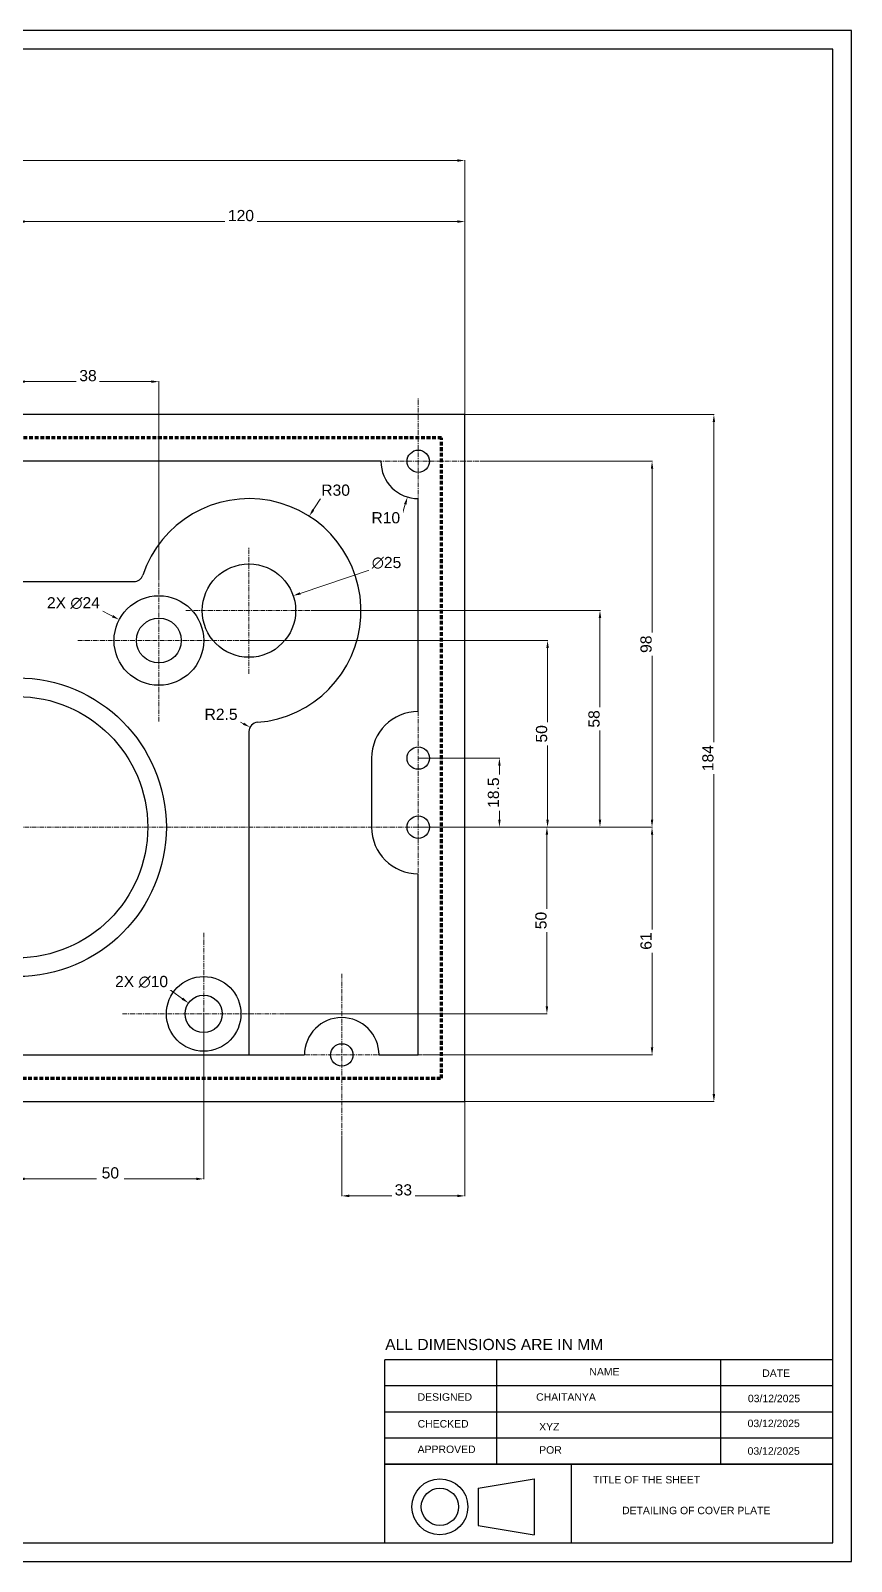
# Model space of a CAD drawing. Header units: millimetres. Extents: x -506 to 104, y -123 to 287.
# Drawn here: x -116.4 to 103.6, y -123.1 to 286.9 of the extents above; entities that cross this region are included whole.
import ezdxf

# ---------------------------------------------------------------- set-up
doc = ezdxf.new("R2010")
doc.units = ezdxf.units.MM
doc.header["$MEASUREMENT"] = 0
doc.linetypes.add('CENTER', pattern=[2, 1.25, -0.25, 0.25, -0.25])
doc.linetypes.add('HIDDEN', pattern=[0.375, 0.25, -0.125])
for name, color, linetype, lineweight in [('AM_5', 3, 'Continuous', 15), ('centerline', 1, 'CENTER', 15), ('hidden line', 4, 'HIDDEN', 200)]:
    doc.layers.add(name, color=color, linetype=linetype, lineweight=lineweight)
doc.layers.add('TEXT', color=254, linetype='Continuous')
doc.styles.get("Standard").update_dxf_attribs({"font": 'arial.ttf'})
doc.dimstyles.new('AM_ANSI$0', dxfattribs={"dimtxt": 3, "dimasz": 2, "dimexe": 0.1, "dimexo": 0.05, "dimgap": 0.06, "dimtad": 1, "dimtoh": 1, "dimdec": 3, "dimzin": 9, "dimdsep": 46, "dimtxsty": 'Standard', "dimcen": 0, "dimclrd": 256, "dimclre": 256, "dimclrt": 256, "dimadec": 0, "dimazin": 2, "dimtp": 0.1, "dimtm": 0.1, "dimtfac": 0.71, "dimtdec": 3, "dimtofl": 0, "dimtmove": 0, "dimatfit": 3, "dimfxl": 1, "dimtfill": 1, "dimtolj": 1, "dimtzin": 7, "dimlwd": -1, "dimlwe": -1, "dimarcsym": 1})
doc.dimstyles.new('AM_ANSI$3', dxfattribs={"dimtxt": 3, "dimasz": 2, "dimexe": 0.1, "dimexo": 0.05, "dimgap": 0.06, "dimtad": 1, "dimtoh": 1, "dimdec": 3, "dimzin": 9, "dimdsep": 46, "dimtxsty": 'Standard', "dimcen": 0, "dimclrd": 256, "dimclre": 256, "dimclrt": 256, "dimadec": 0, "dimazin": 2, "dimtp": 0.1, "dimtm": 0.1, "dimtfac": 0.71, "dimtdec": 3, "dimtofl": 0, "dimtmove": 0, "dimatfit": 0, "dimfxl": 1, "dimtfill": 1, "dimtolj": 1, "dimtzin": 7, "dimlwd": -1, "dimlwe": -1, "dimarcsym": 1})
doc.dimstyles.new('AM_ANSI$4', dxfattribs={"dimtxt": 3, "dimasz": 2, "dimexe": 0.1, "dimexo": 0.05, "dimgap": 0.06, "dimtad": 1, "dimtoh": 1, "dimdec": 3, "dimzin": 9, "dimdsep": 46, "dimtxsty": 'Standard', "dimcen": 0, "dimclrd": 256, "dimclre": 256, "dimclrt": 256, "dimadec": 0, "dimazin": 2, "dimtp": 0.1, "dimtm": 0.1, "dimtfac": 0.71, "dimtdec": 3, "dimtofl": 0, "dimtmove": 0, "dimatfit": 0, "dimfxl": 1, "dimtfill": 1, "dimtolj": 1, "dimtzin": 7, "dimlwd": -1, "dimlwe": -1, "dimarcsym": 1})

# ---------------------------------------------------------------- blocks, each defined once
blk = doc.blocks.new('*D4')
at = {"layer": 'AM_5', "transparency": 16777216}
for p, q in [((-120, 198.09), (-120, 235.81)), ((-2, 235.71), (-118, 235.71)), ((0, 184.05), (0, 235.81))]:
    blk.add_line(p, q, dxfattribs=at)
for points in [[(-118, 236.04), (-118, 235.38), (-120, 235.71)], [(-2, 236.04), (-2, 235.38), (0, 235.71)]]:
    blk.add_solid(points, dxfattribs=at)
at = {"layer": 'Defpoints', "color": 0, "transparency": 16777216}
for p in [(-120, 235.71), (-120, 198.04), (0, 184)]:
    blk.add_point(p, dxfattribs=at)
at = {"layer": 'AM_5', "transparency": 16777216, "insert": (-60, 237.3), "char_height": 3, "attachment_point": 5, "bg_fill": 3, "box_fill_scale": 1.25, "bg_fill_color": 256, "bg_fill_true_color": 13158600, "bg_fill_transparency": 0}
blk.add_mtext('\\A1;120', dxfattribs=at)
blk = doc.blocks.new('*D8')
at = {"layer": 'AM_5', "transparency": 16777216}
for p, q in [((-475, 149.41), (-475, 252.16)), ((-473, 252.06), (-2, 252.06)), ((0, 184.05), (0, 252.16))]:
    blk.add_line(p, q, dxfattribs=at)
for points in [[(-473, 252.39), (-473, 251.73), (-475, 252.06)], [(-2, 252.39), (-2, 251.73), (0, 252.06)]]:
    blk.add_solid(points, dxfattribs=at)
at = {"layer": 'Defpoints', "color": 0, "transparency": 16777216}
for p in [(0, 252.06), (0, 184), (-475, 149.36)]:
    blk.add_point(p, dxfattribs=at)
at = {"layer": 'AM_5', "transparency": 16777216, "insert": (-237.5, 253.64), "char_height": 3, "attachment_point": 5, "bg_fill": 3, "box_fill_scale": 1.25, "bg_fill_color": 256, "bg_fill_true_color": 13158600, "bg_fill_transparency": 0}
blk.add_mtext('\\A1;475', dxfattribs=at)
blk = doc.blocks.new('*D9')
at = {"layer": 'AM_5', "transparency": 16777216}
for p, q in [((0, -0.05), (0, -25.35)), ((-33, -9.26), (-33, -25.35)), ((-2, -25.25), (-31, -25.25))]:
    blk.add_line(p, q, dxfattribs=at)
for points in [[(-31, -24.92), (-31, -25.59), (-33, -25.25)], [(-2, -24.92), (-2, -25.59), (0, -25.25)]]:
    blk.add_solid(points, dxfattribs=at)
at = {"layer": 'Defpoints', "color": 0, "transparency": 16777216}
for p in [(0, 0), (-33, -9.21), (-33, -25.25)]:
    blk.add_point(p, dxfattribs=at)
at = {"layer": 'AM_5', "transparency": 16777216, "insert": (-16.5, -23.66), "char_height": 3, "attachment_point": 5, "bg_fill": 3, "box_fill_scale": 1.25, "bg_fill_color": 256, "bg_fill_true_color": 13158600, "bg_fill_transparency": 0}
blk.add_mtext('\\A1;33', dxfattribs=at)
blk = doc.blocks.new('*D10')
at = {"layer": 'AM_5', "transparency": 16777216}
for p, q in [((0.05, 184), (66.81, 184)), ((66.71, 2), (66.71, 182)), ((0.05, 0), (66.81, 0))]:
    blk.add_line(p, q, dxfattribs=at)
for points in [[(66.38, 182), (67.04, 182), (66.71, 184)], [(66.38, 2), (67.04, 2), (66.71, 0)]]:
    blk.add_solid(points, dxfattribs=at)
at = {"layer": 'Defpoints', "color": 0, "transparency": 16777216}
for p in [(0, 184), (66.71, 184), (0, 0)]:
    blk.add_point(p, dxfattribs=at)
at = {"layer": 'AM_5', "transparency": 16777216, "insert": (65.12, 92), "char_height": 3, "attachment_point": 5, "rotation": 90, "bg_fill": 3, "box_fill_scale": 1.25, "bg_fill_color": 256, "bg_fill_true_color": 13158600, "bg_fill_transparency": 0}
blk.add_mtext('\\A1;184', dxfattribs=at)
blk = doc.blocks.new('*D11')
at = {"layer": 'AM_5', "transparency": 16777216}
for p, q in [((-12.45, 73.5), (22.07, 73.5)), ((21.97, 25.5), (21.97, 71.5)), ((-48.24, 23.5), (22.07, 23.5))]:
    blk.add_line(p, q, dxfattribs=at)
for points in [[(21.64, 71.5), (22.31, 71.5), (21.97, 73.5)], [(21.64, 25.5), (22.31, 25.5), (21.97, 23.5)]]:
    blk.add_solid(points, dxfattribs=at)
at = {"layer": 'Defpoints', "color": 0, "transparency": 16777216}
for p in [(-12.5, 73.5), (21.97, 73.5), (-48.29, 23.5)]:
    blk.add_point(p, dxfattribs=at)
at = {"layer": 'AM_5', "transparency": 16777216, "insert": (20.38, 48.5), "char_height": 3, "attachment_point": 5, "rotation": 90, "bg_fill": 3, "box_fill_scale": 1.25, "bg_fill_color": 256, "bg_fill_true_color": 13158600, "bg_fill_transparency": 0}
blk.add_mtext('\\A1;50', dxfattribs=at)
blk = doc.blocks.new('*D12')
at = {"layer": 'AM_5', "transparency": 16777216}
for p, q in [((-40.9, 131.5), (36.29, 131.5)), ((36.19, 75.5), (36.19, 129.5)), ((-12.45, 73.5), (36.29, 73.5))]:
    blk.add_line(p, q, dxfattribs=at)
for points in [[(35.85, 129.5), (36.52, 129.5), (36.19, 131.5)], [(35.85, 75.5), (36.52, 75.5), (36.19, 73.5)]]:
    blk.add_solid(points, dxfattribs=at)
at = {"layer": 'Defpoints', "color": 0, "transparency": 16777216}
for p in [(-40.95, 131.5), (36.19, 131.5), (-12.5, 73.5)]:
    blk.add_point(p, dxfattribs=at)
at = {"layer": 'AM_5', "transparency": 16777216, "insert": (34.6, 102.5), "char_height": 3, "attachment_point": 5, "rotation": 90, "bg_fill": 3, "box_fill_scale": 1.25, "bg_fill_color": 256, "bg_fill_true_color": 13158600, "bg_fill_transparency": 0}
blk.add_mtext('\\A1;58', dxfattribs=at)
blk = doc.blocks.new('*D13')
at = {"layer": 'AM_5', "transparency": 16777216}
for p, q in [((-60.24, 123.5), (22.24, 123.5)), ((22.14, 75.5), (22.14, 121.5)), ((-12.45, 73.5), (22.24, 73.5))]:
    blk.add_line(p, q, dxfattribs=at)
for points in [[(21.81, 121.5), (22.48, 121.5), (22.14, 123.5)], [(21.81, 75.5), (22.48, 75.5), (22.14, 73.5)]]:
    blk.add_solid(points, dxfattribs=at)
at = {"layer": 'Defpoints', "color": 0, "transparency": 16777216}
for p in [(-60.29, 123.5), (22.14, 123.5), (-12.5, 73.5)]:
    blk.add_point(p, dxfattribs=at)
at = {"layer": 'AM_5', "transparency": 16777216, "insert": (20.55, 98.5), "char_height": 3, "attachment_point": 5, "rotation": 90, "bg_fill": 3, "box_fill_scale": 1.25, "bg_fill_color": 256, "bg_fill_true_color": 13158600, "bg_fill_transparency": 0}
blk.add_mtext('\\A1;50', dxfattribs=at)
blk = doc.blocks.new('*D14')
at = {"layer": 'AM_5', "transparency": 16777216}
for p, q in [((-12.45, 92), (9.35, 92)), ((9.25, 75.5), (9.25, 90)), ((-12.45, 73.5), (9.35, 73.5))]:
    blk.add_line(p, q, dxfattribs=at)
for points in [[(8.92, 90), (9.58, 90), (9.25, 92)], [(8.92, 75.5), (9.58, 75.5), (9.25, 73.5)]]:
    blk.add_solid(points, dxfattribs=at)
at = {"layer": 'Defpoints', "color": 0, "transparency": 16777216}
for p in [(-12.5, 92), (9.25, 92), (-12.5, 73.5)]:
    blk.add_point(p, dxfattribs=at)
at = {"layer": 'AM_5', "transparency": 16777216, "insert": (7.66, 82.75), "char_height": 3, "attachment_point": 5, "rotation": 90, "bg_fill": 3, "box_fill_scale": 1.25, "bg_fill_color": 256, "bg_fill_true_color": 13158600, "bg_fill_transparency": 0}
blk.add_mtext('\\A1;18.5', dxfattribs=at)
blk = doc.blocks.new('*D15')
at = {"layer": 'AM_5', "transparency": 16777216}
for p, q in [((-70, 23.45), (-70, -20.8)), ((-120, -4.03), (-120, -20.8)), ((-118, -20.7), (-72, -20.7))]:
    blk.add_line(p, q, dxfattribs=at)
for points in [[(-118, -20.37), (-118, -21.03), (-120, -20.7)], [(-72, -20.37), (-72, -21.03), (-70, -20.7)]]:
    blk.add_solid(points, dxfattribs=at)
at = {"layer": 'Defpoints', "color": 0, "transparency": 16777216}
for p in [(-70, 23.5), (-120, -3.98), (-70, -20.7)]:
    blk.add_point(p, dxfattribs=at)
at = {"layer": 'AM_5', "transparency": 16777216, "insert": (-95, -19.11), "char_height": 3, "attachment_point": 5, "bg_fill": 3, "box_fill_scale": 1.25, "bg_fill_color": 256, "bg_fill_true_color": 13158600, "bg_fill_transparency": 0}
blk.add_mtext('\\A1;50 ', dxfattribs=at)
blk = doc.blocks.new('*D20')
at = {"layer": 'AM_5', "transparency": 16777216}
for p, q in [((-120, 192.68), (-120, 192.94)), ((-118, 192.84), (-84, 192.84)), ((-82, 140.48), (-82, 192.94))]:
    blk.add_line(p, q, dxfattribs=at)
for points in [[(-118, 193.17), (-118, 192.51), (-120, 192.84)], [(-84, 193.17), (-84, 192.51), (-82, 192.84)]]:
    blk.add_solid(points, dxfattribs=at)
at = {"layer": 'Defpoints', "color": 0, "transparency": 16777216}
for p in [(-82, 192.84), (-120, 192.63), (-82, 140.43)]:
    blk.add_point(p, dxfattribs=at)
at = {"layer": 'AM_5', "transparency": 16777216, "insert": (-101, 194.43), "char_height": 3, "attachment_point": 5, "bg_fill": 3, "box_fill_scale": 1.25, "bg_fill_color": 256, "bg_fill_true_color": 13158600, "bg_fill_transparency": 0}
blk.add_mtext('\\A1;38', dxfattribs=at)
blk = doc.blocks.new('*D39')
at = {"layer": 'AM_5', "transparency": 16777216}
for p, q in [((-97.89, 131.83), (-111.84, 131.83)), ((-94.4, 130), (-97.89, 131.83))]:
    blk.add_line(p, q, dxfattribs=at)
blk.add_solid([(-94.25, 130.29), (-94.55, 129.7), (-92.63, 129.07)], dxfattribs=at)
at = {"layer": 'Defpoints', "color": 0, "transparency": 16777216}
for p in [(-92.63, 129.07), (-71.37, 117.93)]:
    blk.add_point(p, dxfattribs=at)
at = {"layer": 'AM_5', "transparency": 16777216, "insert": (-104.9, 133.51), "char_height": 3, "attachment_point": 5, "bg_fill": 3, "box_fill_scale": 1.25, "bg_fill_color": 256, "bg_fill_true_color": 13158600, "bg_fill_transparency": 0}
blk.add_mtext('\\A1;2X ∅24', dxfattribs=at)
blk = doc.blocks.new('*D42')
at = {"layer": 'AM_5', "transparency": 16777216}
for p, q in [((-79.64, 30.4), (-93.59, 30.4)), ((-75.69, 27.57), (-79.64, 30.4))]:
    blk.add_line(p, q, dxfattribs=at)
blk.add_solid([(-75.5, 27.84), (-75.89, 27.3), (-74.07, 26.41)], dxfattribs=at)
at = {"layer": 'Defpoints', "color": 0, "transparency": 16777216}
for p in [(-74.07, 26.41), (-65.93, 20.59)]:
    blk.add_point(p, dxfattribs=at)
at = {"layer": 'AM_5', "transparency": 16777216, "insert": (-86.64, 32.07), "char_height": 3, "attachment_point": 5, "bg_fill": 3, "box_fill_scale": 1.25, "bg_fill_color": 256, "bg_fill_true_color": 13158600, "bg_fill_transparency": 0}
blk.add_mtext('\\A1;2X ∅10', dxfattribs=at)
blk = doc.blocks.new('*D43')
at = {"layer": 'AM_5', "transparency": 16777216}
for p, q in [((-160.31, 61.7), (-164.06, 60.6)), ((-164.06, 60.6), (-171.67, 60.6))]:
    blk.add_line(p, q, dxfattribs=at)
blk.add_solid([(-160.4, 62.02), (-160.21, 61.38), (-158.39, 62.26)], dxfattribs=at)
at = {"layer": 'Defpoints', "color": 0, "transparency": 16777216}
for p in [(-81.61, 84.74), (-158.39, 62.26)]:
    blk.add_point(p, dxfattribs=at)
at = {"layer": 'AM_5', "transparency": 16777216, "insert": (-167.89, 62.27), "char_height": 3, "attachment_point": 5, "bg_fill": 3, "box_fill_scale": 1.25, "bg_fill_color": 256, "bg_fill_true_color": 13158600, "bg_fill_transparency": 0}
blk.add_mtext('\\A1;∅80', dxfattribs=at)
blk = doc.blocks.new('*D44')
at = {"layer": 'AM_5', "transparency": 16777216}
for p, q in [((-162.81, 89.52), (-170.42, 89.52)), ((-154.65, 86.46), (-162.81, 89.52))]:
    blk.add_line(p, q, dxfattribs=at)
blk.add_solid([(-154.54, 86.78), (-154.77, 86.15), (-152.78, 85.76)], dxfattribs=at)
at = {"layer": 'Defpoints', "color": 0, "transparency": 16777216}
for p in [(-152.78, 85.76), (-87.22, 61.24)]:
    blk.add_point(p, dxfattribs=at)
at = {"layer": 'AM_5', "transparency": 16777216, "insert": (-166.64, 91.19), "char_height": 3, "attachment_point": 5, "bg_fill": 3, "box_fill_scale": 1.25, "bg_fill_color": 256, "bg_fill_true_color": 13158600, "bg_fill_transparency": 0}
blk.add_mtext('\\A1;∅70', dxfattribs=at)
blk = doc.blocks.new('*D45')
at = {"layer": 'AM_5', "transparency": 16777216}
for p, q in [((4.46, 171.5), (50.24, 171.5)), ((50.14, 169.5), (50.14, 75.5)), ((-12.45, 73.5), (50.24, 73.5))]:
    blk.add_line(p, q, dxfattribs=at)
for points in [[(49.81, 169.5), (50.47, 169.5), (50.14, 171.5)], [(49.81, 75.5), (50.47, 75.5), (50.14, 73.5)]]:
    blk.add_solid(points, dxfattribs=at)
at = {"layer": 'Defpoints', "color": 0, "transparency": 16777216}
for p in [(4.41, 171.5), (-12.5, 73.5), (50.14, 73.5)]:
    blk.add_point(p, dxfattribs=at)
at = {"layer": 'AM_5', "transparency": 16777216, "insert": (48.55, 122.5), "char_height": 3, "attachment_point": 5, "rotation": 90, "bg_fill": 3, "box_fill_scale": 1.25, "bg_fill_color": 256, "bg_fill_true_color": 13158600, "bg_fill_transparency": 0}
blk.add_mtext('\\A1;98', dxfattribs=at)
blk = doc.blocks.new('*D46')
at = {"layer": 'AM_5', "transparency": 16777216}
for p, q in [((-12.45, 73.5), (50.24, 73.5)), ((50.14, 71.5), (50.14, 14.5)), ((-11.24, 12.5), (50.24, 12.5))]:
    blk.add_line(p, q, dxfattribs=at)
for points in [[(49.81, 71.5), (50.47, 71.5), (50.14, 73.5)], [(49.81, 14.5), (50.47, 14.5), (50.14, 12.5)]]:
    blk.add_solid(points, dxfattribs=at)
at = {"layer": 'Defpoints', "color": 0, "transparency": 16777216}
for p in [(-12.5, 73.5), (-11.29, 12.5), (50.14, 12.5)]:
    blk.add_point(p, dxfattribs=at)
at = {"layer": 'AM_5', "transparency": 16777216, "insert": (48.55, 43), "char_height": 3, "attachment_point": 5, "rotation": 90, "bg_fill": 3, "box_fill_scale": 1.25, "bg_fill_color": 256, "bg_fill_true_color": 13158600, "bg_fill_transparency": 0}
blk.add_mtext('\\A1;61', dxfattribs=at)
blk = doc.blocks.new('*D47')
at = {"layer": 'AM_5', "transparency": 16777216}
for p, q in [((-61.11, 102.14), (-69.52, 102.14)), ((-59.34, 101.2), (-61.11, 102.14))]:
    blk.add_line(p, q, dxfattribs=at)
blk.add_solid([(-59.18, 101.5), (-59.49, 100.91), (-57.57, 100.27)], dxfattribs=at)
at = {"layer": 'Defpoints', "color": 0, "transparency": 16777216}
for p in [(-57.57, 100.27), (-55.36, 99.1)]:
    blk.add_point(p, dxfattribs=at)
at = {"layer": 'AM_5', "transparency": 16777216, "insert": (-65.34, 103.73), "char_height": 3, "attachment_point": 5, "bg_fill": 3, "box_fill_scale": 1.25, "bg_fill_color": 256, "bg_fill_true_color": 13158600, "bg_fill_transparency": 0}
blk.add_mtext('\\A1;R2.5', dxfattribs=at)
blk = doc.blocks.new('*D50')
at = {"layer": 'AM_5', "transparency": 16777216}
for p, q in [((-40.64, 158.47), (-38.29, 162.16)), ((-38.29, 162.16), (-31.07, 162.16))]:
    blk.add_line(p, q, dxfattribs=at)
blk.add_solid([(-40.92, 158.65), (-40.36, 158.29), (-41.72, 156.79)], dxfattribs=at)
at = {"layer": 'Defpoints', "color": 0, "transparency": 16777216}
for p in [(-41.72, 156.79), (-57.86, 131.5)]:
    blk.add_point(p, dxfattribs=at)
at = {"layer": 'AM_5', "transparency": 16777216, "insert": (-34.65, 163.75), "char_height": 3, "attachment_point": 5, "bg_fill": 3, "box_fill_scale": 1.25, "bg_fill_color": 256, "bg_fill_true_color": 13158600, "bg_fill_transparency": 0}
blk.add_mtext('\\A1;R30', dxfattribs=at)
blk = doc.blocks.new('*D51')
at = {"layer": 'AM_5', "transparency": 16777216}
for p, q in [((-15.97, 160.01), (-17.56, 154.77)), ((-17.56, 154.77), (-24.78, 154.77))]:
    blk.add_line(p, q, dxfattribs=at)
blk.add_solid([(-16.29, 160.11), (-15.65, 159.92), (-15.39, 161.93)], dxfattribs=at)
at = {"layer": 'Defpoints', "color": 0, "transparency": 16777216}
for p in [(-12.5, 171.5), (-15.39, 161.93)]:
    blk.add_point(p, dxfattribs=at)
at = {"layer": 'AM_5', "transparency": 16777216, "insert": (-21.2, 156.36), "char_height": 3, "attachment_point": 5, "bg_fill": 3, "box_fill_scale": 1.25, "bg_fill_color": 256, "bg_fill_true_color": 13158600, "bg_fill_transparency": 0}
blk.add_mtext('\\A1;R10', dxfattribs=at)
blk = doc.blocks.new('*D52')
at = {"layer": 'AM_5', "transparency": 16777216}
for p, q in [((-44.12, 136.13), (-24.86, 142.62)), ((-24.86, 142.62), (-17.21, 142.62))]:
    blk.add_line(p, q, dxfattribs=at)
blk.add_solid([(-44.23, 136.45), (-44.01, 135.81), (-46.01, 135.49)], dxfattribs=at)
at = {"layer": 'Defpoints', "color": 0, "transparency": 16777216}
for p in [(-46.01, 135.49), (-69.71, 127.51)]:
    blk.add_point(p, dxfattribs=at)
at = {"layer": 'AM_5', "transparency": 16777216, "insert": (-21, 144.3), "char_height": 3, "attachment_point": 5, "bg_fill": 3, "box_fill_scale": 1.25, "bg_fill_color": 256, "bg_fill_true_color": 13158600, "bg_fill_transparency": 0}
blk.add_mtext('\\A1;∅25', dxfattribs=at)
blk = doc.blocks.new('3rd Angle Projection Symbol')
for p, q in [((40.9, 20), (100.9, 30)), ((40.9, 20), (40.9, -20)), ((100.9, 30), (100.9, -30)), ((40.9, -20), (100.9, -30))]:
    blk.add_line(p, q)
for radius in [30, 20]:
    blk.add_circle((0, 0), radius)
blk = doc.blocks.new('CLASS WORK CADD CENTER 3ED ANGLE')
at = {"layer": 'TEXT'}
for p, q in [((-120, 21), (-120, 49)), ((0, 49), (-120, 49)), ((-90, 21), (-90, 49)), ((-30, 21), (-30, 49)), ((0, 21), (0, 49)), ((0, 42), (-120, 42)), ((0, 35), (-120, 35)), ((0, 28), (-120, 28)), ((-120, 0), (-120, 21)), ((0, 21), (-120, 21)), ((-120, 21), (0, 21)), ((-70, 0), (-70, 21)), ((0, 0), (0, 21)), ((-120, 0), (0, 0))]:
    blk.add_line(p, q, dxfattribs=at)
at = {"layer": 'TEXT', "xscale": 0.25, "yscale": 0.25, "zscale": 0.25}
blk.add_blockref('3rd Angle Projection Symbol', (-105.26, 9.61), dxfattribs=at)
at = {"layer": 'TEXT', "attachment_point": 1}
for s, width, insert, char_height in [('ALL DIMENSIONS ARE IN MM', 72.2562, (-119.92, 54.6), 3), ('NAME', 21.3126, (-65.2, 46.79), 2), ('DATE', 21.3126, (-18.89, 46.41), 2), ('DESIGNED', 21.3126, (-111.23, 40.03), 2), ('CHECKED', 21.3126, (-111.23, 32.85), 2), ('APPROVED', 21.3126, (-111.23, 26.02), 2), ('TITLE OF THE SHEET', 72.2562, (-64.25, 17.89), 2)]:
    blk.add_mtext_dynamic_manual_height_columns(s, width=width, gutter_width=1, heights=[0], dxfattribs=dict(at, insert=insert, char_height=char_height))
at = {"layer": 'TEXT'}
for tag, p in [('ABC', (-79.47, 38.03)), ('01/01/2000', (-22.73, 37.63)), ('01/01/2000', (-22.81, 30.97)), ('RR', (-78.65, 30.07)), ('CC', (-78.65, 23.85)), ('01/01/2000', (-22.81, 23.57)), ('ABCD', (-56.44, 7.63))]:
    blk.add_attdef(tag, p, '', height=2, dxfattribs=at)

msp = doc.modelspace()

# ---------------------------------------------------------------- linework, layer by layer
for p, q in [((0, 184), (-455, 184)), ((0, 0), (0, 184)), ((-22.5, 171.5), (-130, 171.5)), ((-12.5, 104.5), (-12.5, 161.5)), ((-208, 139.29), (-88.688, 139.29)), ((-25, 92), (-25, 73.5)), ((-12.5, 12.5), (-12.5, 61)), ((-183, 12.5), (-43, 12.5)), ((-23, 12.5), (-12.5, 12.5)), ((-193, 0), (0, 0))]:
    msp.add_line(p, q)
for centre, radius in [((-12.5, 171.5), 3), ((-57.86, 131.5), 12.5), ((-82, 123.5), 12), ((-82, 123.5), 6), ((-120, 73.5), 40), ((-120, 73.5), 35), ((-12.5, 92), 3), ((-12.5, 73.5), 3), ((-70, 23.5), 10), ((-70, 23.5), 5), ((-33, 12.5), 3)]:
    msp.add_circle(centre, radius)
for centre, radius, start, end in [((-12.5, 171.5), 10, 180, 270), ((-57.86, 131.5), 30, 274.411726, 161.541639), ((-88.688, 141.79), 2.5, 270, 341.541639), ((-12.5, 92), 12.5, 90, 180), ((-55.36, 99.0963), 2.5, 94.411726, 180), ((-12.5, 73.5), 12.5, 180, 270), ((-33, 12.5), 10, 360, 180)]:
    msp.add_arc(centre, radius, start, end)
at = {"layer": 'centerline'}
for p, q in [((-12.5, 154.5945), (-12.5, 188.4055)), ((-29.4055, 171.5), (4.4055, 171.5)), ((-57.86, 114.5945), (-57.86, 148.4055)), ((-82, 101.7873), (-82, 145.2127)), ((-74.7655, 131.5), (-40.9545, 131.5)), ((-103.7127, 123.5), (-60.2873, 123.5)), ((-12.5, 104.5), (-12.5, 57.3311)), ((-478, 73.5), (0, 73.5)), ((-70, 45.2127), (-70, 1.7873)), ((-33, 34.2127), (-33, -9.2127)), ((-91.7127, 23.5), (-48.2873, 23.5)), ((-54.7127, 12.5), (-11.2873, 12.5))]:
    msp.add_line(p, q, dxfattribs=at)
at = {"layer": 'hidden line', "ltscale": 4}
for p, q in [((-6.25, 177.75), (-448.7935, 177.75)), ((-6.25, 6.25), (-6.25, 177.75)), ((-198, 6.25), (-6.25, 6.25))]:
    msp.add_line(p, q, dxfattribs=at)

# ---------------------------------------------------------------- block references
at = {"layer": 'TEXT'}
ref = msp.add_blockref('CLASS WORK CADD CENTER 3ED ANGLE', (98.5544, -118.1466), dxfattribs=at)
ref.add_attrib('ABCD', 'DETAILING OF COVER PLATE', (42.1102, -110.5132), dxfattribs={"height": 2})
ref.add_attrib('ABC', 'CHAITANYA', (19.0856, -80.1204), dxfattribs={"height": 2})
ref.add_attrib('RR', 'XYZ', (19.9008, -88.0756), dxfattribs={"height": 2})
ref.add_attrib('CC', 'POR', (19.9008, -94.2933), dxfattribs={"height": 2})
ref.add_attrib('01/01/2000', '03/12/2025', (75.8231, -80.5132), dxfattribs={"height": 2})
ref.add_attrib('01/01/2000', '03/12/2025', (75.7418, -87.1814), dxfattribs={"height": 2})
ref.add_attrib('01/01/2000', '03/12/2025', (75.7418, -94.5815), dxfattribs={"height": 2})

# ---------------------------------------------------------------- next in the draw order: dimensions: what is measured, and where the dimension line sits
at = {"layer": 'AM_5'}
for base, p1, p2, picture, middle in [((-120, 235.7114), (0, 184), (-120, 198.0446), '*D4', (-60, 237.3031)), ((-33, -25.2543), (0, 0), (-33, -9.2127), '*D9', (-16.5, -23.6616))]:
    dim = msp.add_linear_dim(base=base, p1=p1, p2=p2, dimstyle='AM_ANSI$0', dxfattribs=at)
    dim.commit()
    dim.dimension.update_dxf_attribs({"geometry": picture, "text_midpoint": middle})
dim = msp.add_diameter_dim_2p(p1=(-71.3713, 117.9295), p2=(-92.6287, 129.0705), text='2X <>', dimstyle='AM_ANSI$3', override={"dimpost": ''}, dxfattribs=at)
dim.commit()
dim.dimension.update_dxf_attribs({"geometry": '*D39', "text_midpoint": (-104.8963, 131.8294), "dimtype": 163})
dim = msp.add_diameter_dim_2p(p1=(-81.6122, 84.7417), p2=(-158.3878, 62.2583), dimstyle='AM_ANSI$3', override={"dimpost": ''}, dxfattribs=at)
dim.commit()
dim.dimension.update_dxf_attribs({"geometry": '*D43', "text_midpoint": (-167.8942, 60.5976), "dimtype": 163})
dim = msp.add_linear_dim(base=(-70, -20.6993), p1=(-120, -3.9841), p2=(-70, 23.5), text='<> ', dimstyle='AM_ANSI$0', dxfattribs=at)
dim.commit()
dim.dimension.update_dxf_attribs({"geometry": '*D15', "text_midpoint": (-95, -19.1076)})

# ---------------------------------------------------------------- next in the draw order: dimensions: what is measured, and where the dimension line sits
dim = msp.add_linear_dim(base=(0, 252.0591), p1=(-475, 149.359), p2=(0, 184), dimstyle='AM_ANSI$0', override={"dimpost": ''}, dxfattribs=at)
dim.commit()
dim.dimension.update_dxf_attribs({"geometry": '*D8', "text_midpoint": (-237.5, 253.6447)})
dim = msp.add_diameter_dim_2p(p1=(-87.219, 61.2359), p2=(-152.781, 85.7641), dimstyle='AM_ANSI$3', dxfattribs=at)
dim.commit()
dim.dimension.update_dxf_attribs({"geometry": '*D44', "text_midpoint": (-166.6441, 89.5157), "dimtype": 163})
dim = msp.add_diameter_dim_2p(p1=(-65.9339, 20.5902), p2=(-74.0661, 26.4098), text='2X <>', dimstyle='AM_ANSI$3', override={"dimpost": ''}, dxfattribs=at)
dim.commit()
dim.dimension.update_dxf_attribs({"geometry": '*D42', "text_midpoint": (-86.6416, 30.3967), "dimtype": 163})

# ---------------------------------------------------------------- next in the draw order: dimensions: what is measured, and where the dimension line sits
dim = msp.add_linear_dim(base=(-82, 192.8396), p1=(-120, 192.6252), p2=(-82, 140.4285), dimstyle='AM_ANSI$0', override={"dimpost": ''}, dxfattribs=at)
dim.commit()
dim.dimension.update_dxf_attribs({"geometry": '*D20', "text_midpoint": (-101, 194.4323)})
dim = msp.add_linear_dim(base=(66.711, 184), p1=(0, 0), p2=(0, 184), angle=90, dimstyle='AM_ANSI$0', dxfattribs=at)
dim.commit()
dim.dimension.update_dxf_attribs({"geometry": '*D10', "text_midpoint": (66.711, 92), "dimtype": 160})

# ---------------------------------------------------------------- next in the draw order: dimensions: what is measured, and where the dimension line sits
dim = msp.add_linear_dim(base=(21.974, 73.5), p1=(-48.2873, 23.5), p2=(-12.5, 73.5), angle=90, dimstyle='AM_ANSI$0', dxfattribs=at)
dim.commit()
dim.dimension.update_dxf_attribs({"geometry": '*D11', "text_midpoint": (21.974, 48.5), "dimtype": 160})

# ---------------------------------------------------------------- next in the draw order: dimensions: what is measured, and where the dimension line sits
dim = msp.add_linear_dim(base=(36.1878, 131.5), p1=(-12.5, 73.5), p2=(-40.9545, 131.5), angle=90, dimstyle='AM_ANSI$0', dxfattribs=at)
dim.commit()
dim.dimension.update_dxf_attribs({"geometry": '*D12', "text_midpoint": (36.1878, 102.5), "dimtype": 160})

# ---------------------------------------------------------------- next in the draw order: dimensions: what is measured, and where the dimension line sits
dim = msp.add_radius_dim(center=(-57.86, 131.5), mpoint=(-41.7156, 156.7856), dimstyle='AM_ANSI$4', dxfattribs=at)
dim.commit()
dim.dimension.update_dxf_attribs({"geometry": '*D50', "text_midpoint": (-34.6468, 162.1573), "dimtype": 164})
dim = msp.add_linear_dim(base=(22.1432, 123.5), p1=(-12.5, 73.5), p2=(-60.2873, 123.5), angle=90, dimstyle='AM_ANSI$0', dxfattribs=at)
dim.commit()
dim.dimension.update_dxf_attribs({"geometry": '*D13', "text_midpoint": (20.5515, 98.5)})

# ---------------------------------------------------------------- next in the draw order: linework, layer by layer
msp.add_line((-57.86, 99.0963), (-57.86, 12.5))

# ---------------------------------------------------------------- next in the draw order: dimensions: what is measured, and where the dimension line sits
dim = msp.add_diameter_dim_2p(p1=(-69.7054, 127.5079), p2=(-46.0146, 135.4921), dimstyle='AM_ANSI$3', override={"dimpost": ''}, dxfattribs=at)
dim.commit()
dim.dimension.update_dxf_attribs({"geometry": '*D52', "text_midpoint": (-21.0048, 142.6228), "dimtype": 163})
dim = msp.add_linear_dim(base=(9.2505, 92), p1=(-12.5, 73.5), p2=(-12.5, 92), angle=90, dimstyle='AM_ANSI$0', override={"dimpost": ''}, dxfattribs=at)
dim.commit()
dim.dimension.update_dxf_attribs({"geometry": '*D14', "text_midpoint": (7.6587, 82.75)})

# ---------------------------------------------------------------- next in the draw order: dimensions: what is measured, and where the dimension line sits
dim = msp.add_linear_dim(base=(50.14, 73.5), p1=(4.4055, 171.5), p2=(-12.5, 73.5), angle=90, dimstyle='AM_ANSI$0', override={"dimpost": ''}, dxfattribs=at)
dim.commit()
dim.dimension.update_dxf_attribs({"geometry": '*D45', "text_midpoint": (48.5483, 122.5)})
dim = msp.add_radius_dim(center=(-55.36, 99.0963), mpoint=(-57.5698, 100.2653), dimstyle='AM_ANSI$4', override={"dimpost": ''}, dxfattribs=at)
dim.commit()
dim.dimension.update_dxf_attribs({"geometry": '*D47', "text_midpoint": (-65.3433, 102.1358), "dimtype": 164})

# ---------------------------------------------------------------- next in the draw order: dimensions: what is measured, and where the dimension line sits
dim = msp.add_radius_dim(center=(-12.5, 171.5), mpoint=(-15.3926, 161.9275), dimstyle='AM_ANSI$4', dxfattribs=at)
dim.commit()
dim.dimension.update_dxf_attribs({"geometry": '*D51', "text_midpoint": (-21.1961, 154.7652), "dimtype": 164})
dim = msp.add_linear_dim(base=(50.14, 12.5), p1=(-12.5, 73.5), p2=(-11.2873, 12.5), angle=90, dimstyle='AM_ANSI$0', dxfattribs=at)
dim.commit()
dim.dimension.update_dxf_attribs({"geometry": '*D46', "text_midpoint": (48.5483, 43)})

# ---------------------------------------------------------------- next in the draw order: linework, layer by layer
for points in [[(-506.4456, -123.1466), (103.5544, -123.1466), (103.5544, 286.8534), (-506.4456, 286.8534)], [(-501.4456, -118.1466), (98.5544, -118.1466), (98.5544, 281.8534), (-501.4456, 281.8534)]]:
    msp.add_lwpolyline(points, close=True)

doc.saveas('drawing.dxf')
